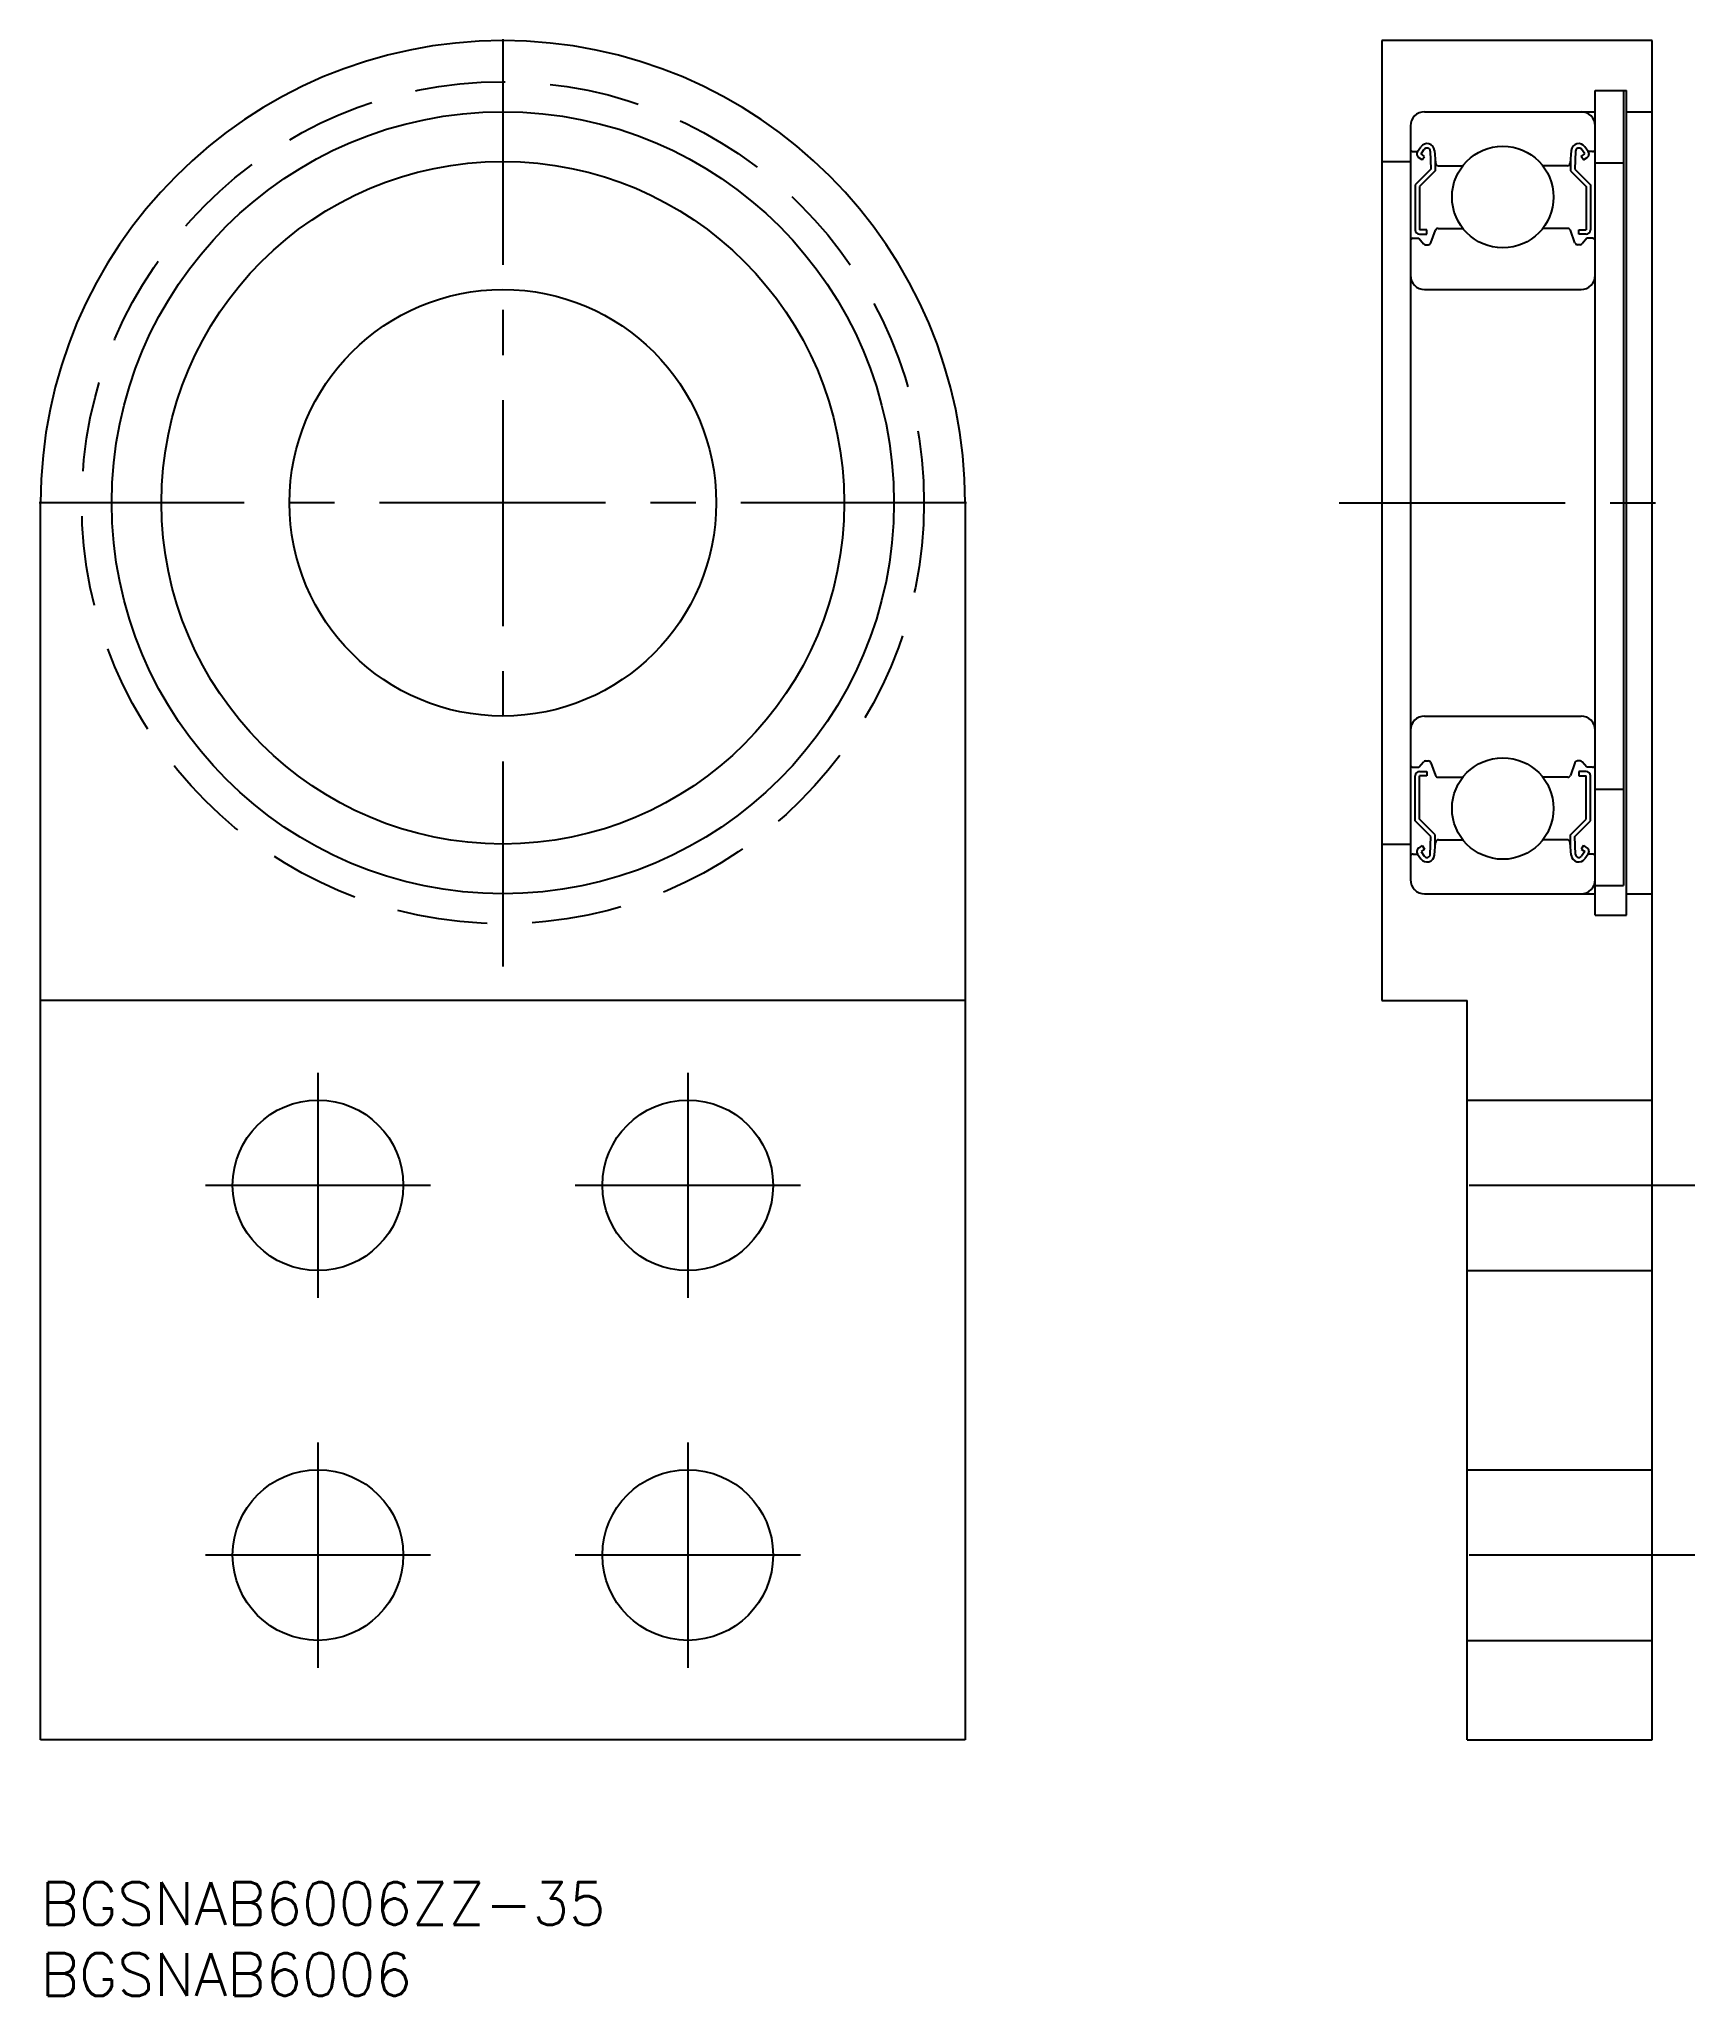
# Model space of a CAD drawing. Extents: x 0 to 116, y -8 to 130.
import ezdxf

# ---------------------------------------------------------------- set-up
doc = ezdxf.new("R2010")
doc.units = 0
doc.header["$LTSCALE"] = 0.5
doc.linetypes.add('CENTER', pattern=[50.8, 31.75, -6.35, 6.35, -6.35])
doc.linetypes.add('DASHED', pattern=[19.05, 12.7, -6.35])
for name, color, linetype in [('MSM_CENTER', 1, 'CENTER'), ('MSM_CONTINUOUS', 7, 'CONTINUOUS'), ('MSM_DASHED', 4, 'DASHED'), ('MSM_PART_NUMBER', 7, 'CONTINUOUS')]:
    doc.layers.add(name, color=color, linetype=linetype)
doc.styles.get("Standard").update_dxf_attribs({"font": 'txt.shx', "height": 3, "bigfont": 'bigfont.shx'})

# ---------------------------------------------------------------- blocks, each defined once
blk = doc.blocks.new('*U9')
at = {"layer": 'MSM_PART_NUMBER'}
blk.add_text('BGSNAB6006ZZ-35', height=3, dxfattribs=at).set_placement((0, -3))
blk = doc.blocks.new('*U10')
at = {"layer": 'MSM_PART_NUMBER'}
blk.add_text('BGSNAB6006', height=3, dxfattribs=at).set_placement((0, -8))

msp = doc.modelspace()

# ---------------------------------------------------------------- linework, layer by layer
at = {"layer": 'MSM_CENTER'}
for p, q in [((32.5, 129.61), (32.5, 64.39)), ((65.11, 97), (-0.11, 97)), ((91.31, 97), (116.31, 97)), ((19.5, 56.92), (19.5, 41.08)), ((45.5, 56.92), (45.5, 41.08)), ((27.42, 49), (11.58, 49)), ((53.42, 49), (37.58, 49)), ((116.31, 49), (97.31, 49)), ((19.5, 30.92), (19.5, 15.08)), ((45.5, 30.92), (45.5, 15.08)), ((27.42, 23), (11.58, 23)), ((53.42, 23), (37.58, 23)), ((116.31, 23), (97.31, 23))]:
    msp.add_line(p, q, dxfattribs=at)
at = {"layer": 'MSM_CONTINUOUS'}
for p, q in [((94.31, 129.5), (94.31, 62)), ((113.31, 129.5), (94.31, 129.5)), ((113.31, 10), (113.31, 129.5)), ((109.31, 68), (109.31, 126)), ((109.31, 126), (111.51, 126)), ((111.31, 70.08), (111.31, 126)), ((111.51, 68), (111.51, 126)), ((97.31, 124.5), (109.31, 124.5)), ((111.51, 124.5), (113.31, 124.5)), ((96.31, 123.5), (96.31, 70.5)), ((96.51, 121.7), (96.81, 121.7)), ((96.81, 121.7), (97.04, 122.03)), ((97.13, 121.11), (96.89, 121.28)), ((97.06, 121.53), (97.29, 121.86)), ((97.3, 121.35), (97.06, 121.53)), ((97.13, 121.11), (97.3, 121.35)), ((97.71, 121.73), (97.75, 120.47)), ((98.01, 121.77), (98.08, 120.88)), ((98.05, 121.22), (98.05, 120.35)), ((107.62, 121.77), (107.54, 120.88)), ((107.57, 121.22), (107.57, 120.35)), ((107.92, 121.73), (107.87, 120.47)), ((108.32, 121.35), (108.57, 121.53)), ((108.49, 121.11), (108.32, 121.35)), ((108.57, 121.53), (108.34, 121.86)), ((108.49, 121.11), (108.74, 121.28)), ((108.81, 121.7), (108.58, 122.03)), ((109.11, 121.7), (108.81, 121.7)), ((94.31, 121), (96.31, 121)), ((97.75, 120.47), (96.65, 119.37)), ((98.05, 120.35), (96.95, 119.25)), ((98.28, 120.7), (100, 120.7)), ((107.34, 120.7), (105.63, 120.7)), ((107.57, 120.35), (108.67, 119.25)), ((107.87, 120.47), (108.97, 119.37)), ((109.3, 120.9), (111.3, 120.9)), ((96.65, 119.37), (96.65, 116.2)), ((96.95, 119.25), (96.95, 116.2)), ((108.67, 119.25), (108.67, 116.2)), ((108.97, 119.37), (108.97, 116.2)), ((96.51, 115.6), (96.91, 115.6)), ((96.91, 115.6), (97.23, 115.22)), ((97.47, 116.2), (96.95, 116.2)), ((96.95, 115.9), (97.47, 115.9)), ((97.47, 115.9), (97.47, 116.2)), ((97.75, 115.28), (98.07, 116.17)), ((98.26, 116.3), (100, 116.3)), ((107.37, 116.3), (105.63, 116.3)), ((107.88, 115.28), (107.56, 116.17)), ((108.15, 115.9), (108.15, 116.2)), ((108.15, 116.2), (108.67, 116.2)), ((108.67, 115.9), (108.15, 115.9)), ((108.71, 115.6), (108.4, 115.22)), ((109.11, 115.6), (108.71, 115.6)), ((97.38, 115.15), (97.56, 115.15)), ((108.24, 115.15), (108.07, 115.15)), ((97.31, 112), (108.31, 112)), ((0, 10), (0, 97)), ((65, 97), (65, 10)), ((97.31, 82), (108.31, 82)), ((96.91, 78.4), (97.23, 78.78)), ((97.38, 78.85), (97.56, 78.85)), ((97.75, 78.72), (98.07, 77.83)), ((107.88, 78.72), (107.56, 77.83)), ((108.24, 78.85), (108.07, 78.85)), ((108.71, 78.4), (108.4, 78.78)), ((96.51, 78.4), (96.91, 78.4)), ((96.65, 74.63), (96.65, 77.8)), ((96.95, 78.1), (97.47, 78.1)), ((96.95, 74.75), (96.95, 77.8)), ((97.47, 77.8), (96.95, 77.8)), ((97.47, 78.1), (97.47, 77.8)), ((98.26, 77.7), (100, 77.7)), ((107.37, 77.7), (105.63, 77.7)), ((108.15, 78.1), (108.15, 77.8)), ((108.67, 78.1), (108.15, 78.1)), ((108.15, 77.8), (108.67, 77.8)), ((108.67, 74.75), (108.67, 77.8)), ((109.11, 78.4), (108.71, 78.4)), ((108.97, 74.63), (108.97, 77.8)), ((109.3, 76.85), (111.3, 76.85)), ((97.75, 73.53), (96.65, 74.63)), ((98.05, 73.65), (96.95, 74.75)), ((107.57, 73.65), (108.67, 74.75)), ((107.87, 73.53), (108.97, 74.63)), ((94.31, 73), (96.31, 73)), ((97.71, 72.27), (97.75, 73.53)), ((98.01, 72.23), (98.08, 73.12)), ((98.05, 72.78), (98.05, 73.65)), ((98.28, 73.3), (100, 73.3)), ((107.34, 73.3), (105.63, 73.3)), ((107.62, 72.23), (107.54, 73.12)), ((107.57, 72.78), (107.57, 73.65)), ((107.92, 72.27), (107.87, 73.53)), ((96.51, 72.3), (96.81, 72.3)), ((96.81, 72.3), (97.04, 71.97)), ((97.13, 72.89), (96.89, 72.72)), ((97.3, 72.65), (97.06, 72.47)), ((97.06, 72.47), (97.29, 72.14)), ((97.13, 72.89), (97.3, 72.65)), ((108.49, 72.89), (108.32, 72.65)), ((108.32, 72.65), (108.57, 72.47)), ((108.57, 72.47), (108.34, 72.14)), ((108.49, 72.89), (108.74, 72.72)), ((108.81, 72.3), (108.58, 71.97)), ((109.11, 72.3), (108.81, 72.3)), ((97.31, 69.5), (109.31, 69.5)), ((100.36, 69.5), (100.36, 69.5)), ((109.3, 70.08), (111.3, 70.08)), ((111.51, 69.5), (113.31, 69.5)), ((109.31, 68), (111.51, 68)), ((65, 62), (0, 62)), ((94.31, 62), (100.31, 62)), ((100.31, 10), (100.31, 62)), ((100.31, 55), (113.31, 55)), ((100.31, 43), (113.31, 43)), ((100.31, 29), (113.31, 29)), ((100.31, 17), (113.31, 17)), ((65, 10), (0, 10)), ((100.31, 10), (113.31, 10))]:
    msp.add_line(p, q, dxfattribs=at)
for centre, radius in [((32.5, 97), 27.5), ((102.81, 118.5), 3.57), ((32.5, 97), 24), ((32.5, 97), 15), ((102.81, 75.5), 3.57), ((19.5, 49), 6), ((45.5, 49), 6), ((19.5, 23), 6), ((45.5, 23), 6)]:
    msp.add_circle(centre, radius, dxfattribs=at)
for centre, radius, start, end in [((32.5, 97), 32.5, 0, 180), ((97.31, 123.5), 1, 90, 180), ((108.31, 123.5), 1, 0, 90), ((96.51, 121.9), 0.2, 180, 270), ((97.06, 121.53), 0.3, 144.9356, 235.0377), ((97.48, 121.73), 0.53, 5.0651, 144.9356), ((97.48, 121.72), 0.23, 2.1311, 144.9356), ((108.15, 121.73), 0.53, 35.0644, 174.9349), ((108.15, 121.72), 0.23, 35.0644, 177.8689), ((108.57, 121.53), 0.3, 304.9623, 35.0644), ((109.11, 121.9), 0.2, 270, 0), ((98.28, 120.9), 0.2, 185.0651, 270), ((107.34, 120.9), 0.2, 270, 354.9349), ((96.51, 115.4), 0.2, 90, 180), ((96.95, 116.2), 0.3, 180, 270), ((98.26, 116.1), 0.2, 90, 159.9703), ((107.37, 116.1), 0.2, 20.0297, 90), ((108.67, 116.2), 0.3, 270, 0), ((109.11, 115.4), 0.2, 0, 90), ((97.38, 115.35), 0.2, 219.9991, 270), ((97.56, 115.35), 0.2, 270, 339.9703), ((108.07, 115.35), 0.2, 200.0297, 270), ((108.24, 115.35), 0.2, 270, 320.0009), ((97.31, 113), 1, 180, 270), ((108.31, 113), 1, 270, 0), ((97.31, 81), 1, 90, 180), ((108.31, 81), 1, 0, 90), ((96.51, 78.6), 0.2, 180, 270), ((97.38, 78.65), 0.2, 90, 140.0009), ((97.56, 78.65), 0.2, 20.0297, 90), ((108.07, 78.65), 0.2, 90, 159.9703), ((108.24, 78.65), 0.2, 39.9991, 90), ((109.11, 78.6), 0.2, 270, 0), ((96.95, 77.8), 0.3, 90, 180), ((98.26, 77.9), 0.2, 200.0297, 270), ((107.37, 77.9), 0.2, 270, 339.9703), ((108.67, 77.8), 0.3, 0, 90), ((98.28, 73.1), 0.2, 90, 174.9349), ((107.34, 73.1), 0.2, 5.0651, 90), ((96.51, 72.1), 0.2, 90, 180), ((97.06, 72.47), 0.3, 124.9623, 215.0644), ((97.48, 72.27), 0.53, 215.0644, 354.9349), ((97.48, 72.28), 0.23, 215.0644, 357.8689), ((108.15, 72.27), 0.53, 185.0651, 324.9356), ((108.15, 72.28), 0.23, 182.1311, 324.9356), ((108.57, 72.47), 0.3, 324.9356, 55.0377), ((109.11, 72.1), 0.2, 0, 90), ((97.31, 70.5), 1, 180, 270), ((108.31, 70.5), 1, 270, 0)]:
    msp.add_arc(centre, radius, start, end, dxfattribs=at)
at = {"layer": 'MSM_DASHED'}
msp.add_circle((32.5, 97), 29.61, dxfattribs=at)

# ---------------------------------------------------------------- block references
at = {"layer": 'MSM_CONTINUOUS'}
for name in ['*U9', '*U10']:
    msp.add_blockref(name, (0, 0), dxfattribs=at)

doc.saveas('drawing.dxf')
